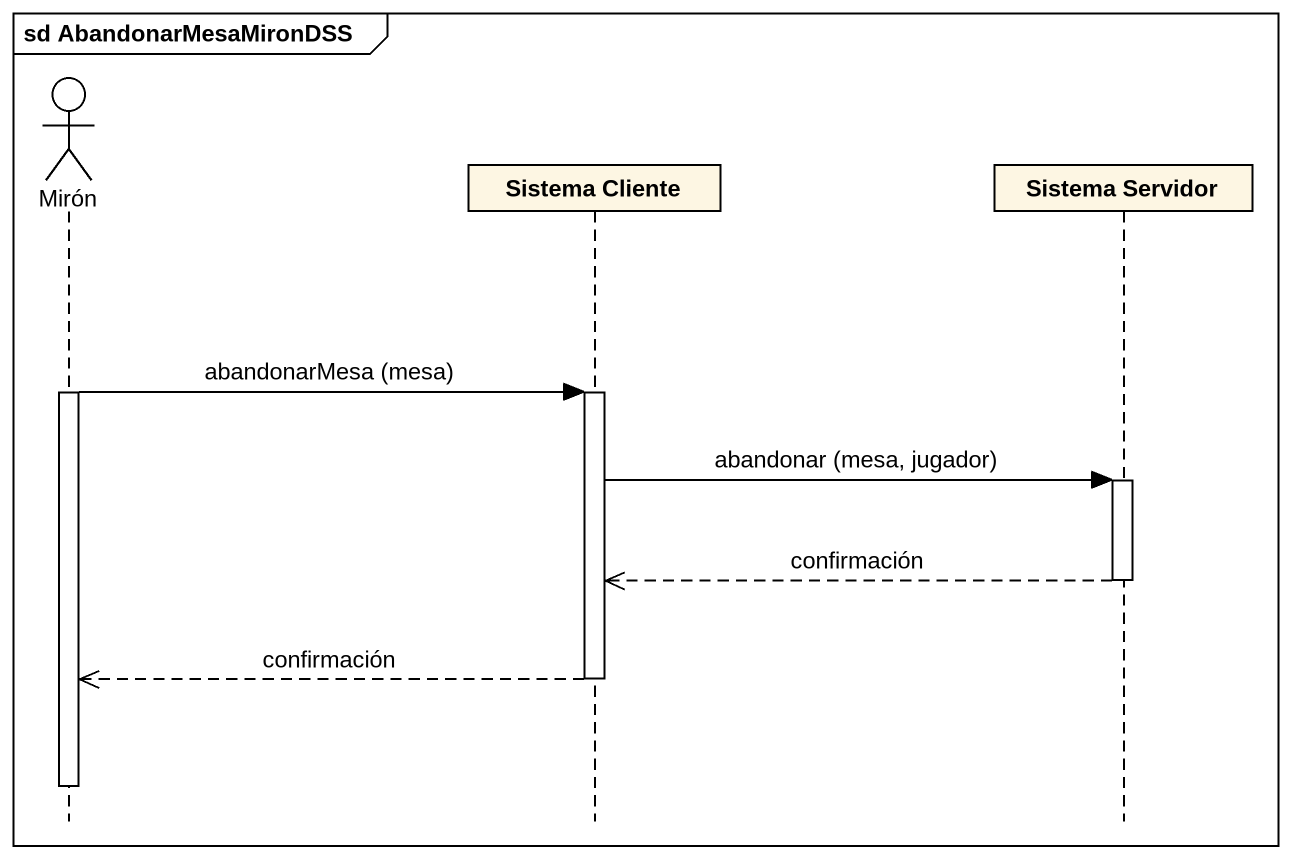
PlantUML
@startuml
mainframe sd AbandonarMesaMironDSS
hide footbox
actor Mirón
participant "Sistema Cliente" as Sistema_Cliente
participant "Sistema Servidor" as Sistema_Servidor

activate Mirón
Mirón -> Sistema_Cliente : abandonarMesa (mesa)
activate Sistema_Cliente
Sistema_Cliente -> Sistema_Servidor : abandonar (mesa, jugador)
activate Sistema_Servidor
Sistema_Servidor -->> Sistema_Cliente : confirmación
deactivate Sistema_Servidor
Sistema_Cliente -->> Mirón : confirmación
deactivate Sistema_Cliente
deactivate Mirón
@enduml
